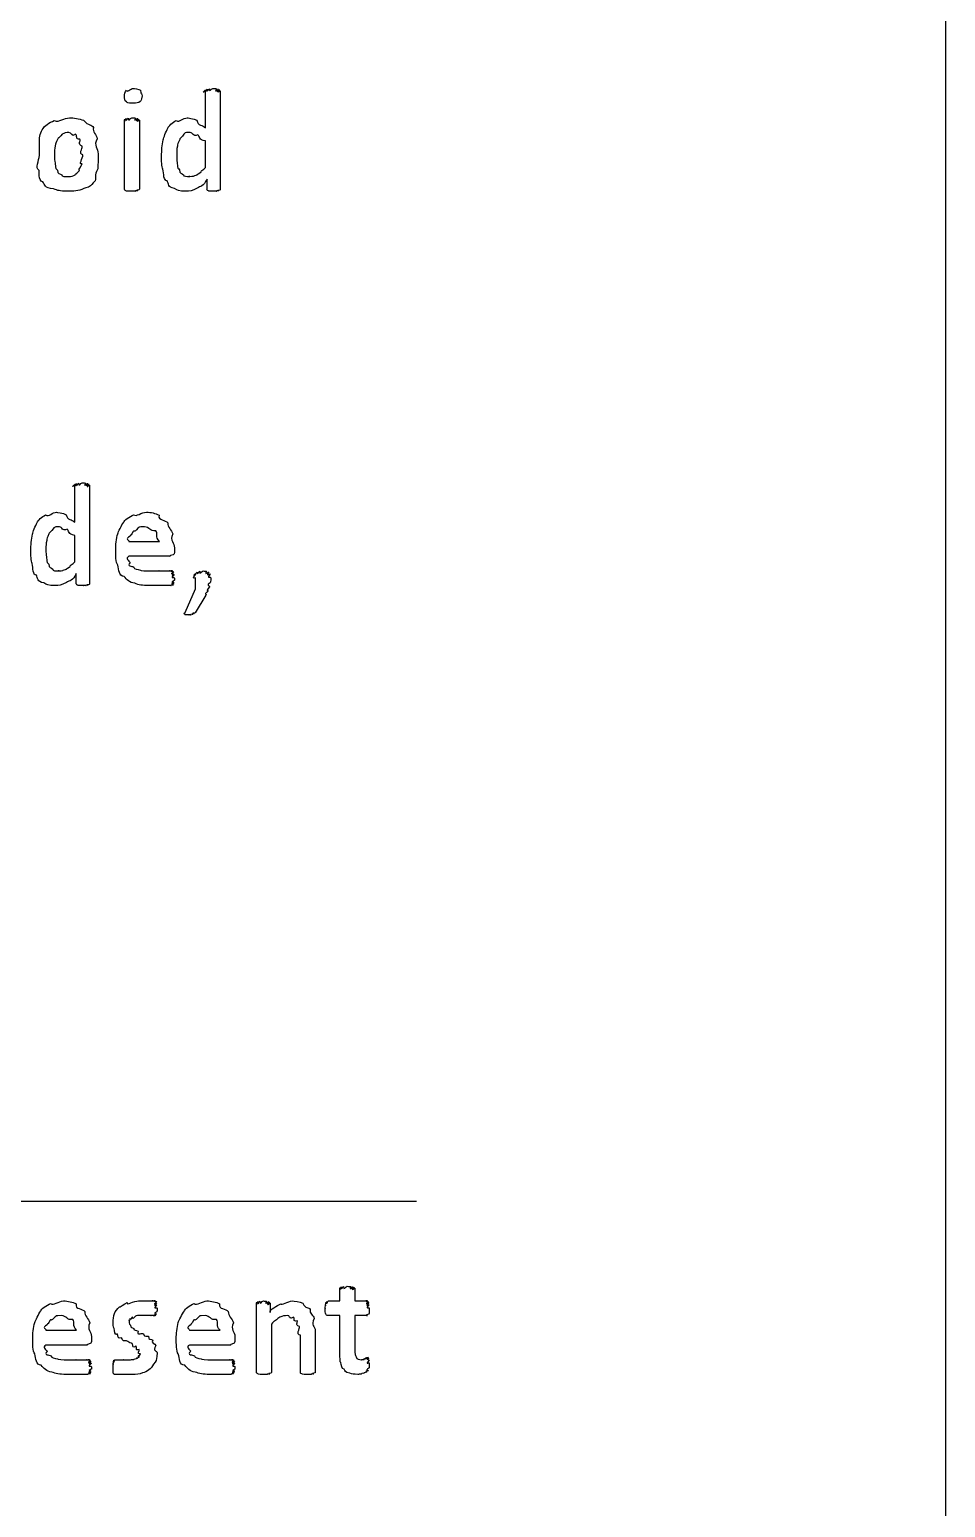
# Model space of a CAD drawing. Header units: millimetres. Extents: x 0 to 216, y 0 to 279.
# Drawn here: x 193.91 to 215.9, y 35.5 to 71.01 of the extents above; entities that cross this region are included whole.
import ezdxf

# ---------------------------------------------------------------- set-up
doc = ezdxf.new("R2010")
doc.units = ezdxf.units.MM
doc.layers.get('0').update_dxf_attribs({"linetype": 'CONTINUOUS'})

msp = doc.modelspace()

# ---------------------------------------------------------------- linework, layer by layer
at = {"color": 7}
msp.add_line((215.9, 279.4), (215.9, 0), dxfattribs=at)
at = {"color": 0}
for p, q in [((196.61, 69.4147), (196.61, 69.4147)), ((198.129, 68.6428), (198.129, 69.5357)), ((198.487, 69.5357), (198.487, 67.1766)), ((196.186, 67.1766), (196.186, 68.8301)), ((196.544, 68.8301), (196.544, 67.1766)), ((198.129, 67.6892), (198.129, 68.3288)), ((195.188, 67.9979), (195.188, 67.9979)), ((195.552, 68.0201), (195.552, 68.0201)), ((198.167, 67.1823), (198.167, 67.4137)), ((194.99, 59.1689), (194.99, 60.0618)), ((195.348, 60.0618), (195.348, 57.7024)), ((194.99, 58.2154), (194.99, 58.8546)), ((196.293, 58.7058), (197.026, 58.7058)), ((197.28, 58.353), (196.293, 58.353)), ((197.385, 58.5569), (197.385, 58.4962)), ((195.028, 57.7081), (195.028, 57.9395)), ((197.64, 57.0025), (197.893, 57.5702)), ((197.893, 57.5702), (197.893, 57.8347)), ((198.257, 57.8347), (198.257, 57.8347)), ((198.141, 57.4216), (197.882, 56.9969)), ((12.7, 42.8625), (203.2, 42.8625)), ((201.359, 40.4633), (201.359, 40.7719)), ((201.717, 40.7719), (201.717, 40.4633)), ((199.356, 38.7544), (199.356, 40.4082)), ((199.682, 40.4082), (199.682, 40.1877)), ((201.083, 40.4633), (201.359, 40.4633)), ((201.717, 40.4633), (202.02, 40.4633)), ((199.715, 39.9066), (199.715, 38.7544)), ((201.359, 40.1105), (201.078, 40.1105)), ((201.359, 39.2176), (201.359, 40.1105)), ((202.02, 40.1105), (201.717, 40.1105)), ((201.717, 40.1105), (201.717, 39.339)), ((194.3, 39.7577), (195.034, 39.7577)), ((195.392, 39.6088), (195.392, 39.5482)), ((197.747, 39.7577), (198.48, 39.7577)), ((198.839, 39.6088), (198.839, 39.5482)), ((200.41, 38.7544), (200.41, 39.642)), ((200.768, 39.7468), (200.768, 38.7544)), ((195.287, 39.4049), (194.3, 39.4049)), ((196.969, 39.2176), (196.969, 39.2176)), ((198.734, 39.4049), (197.747, 39.4049)), ((202.064, 38.9696), (202.064, 38.9696))]:
    msp.add_line(p, q, dxfattribs=at)
for points in [[(196.23, 69.5523), (196.248, 69.4725), (196.319, 69.5911), (196.401, 69.5911)], [(196.401, 69.5911), (196.409, 69.5911), (196.536, 69.5773), (196.566, 69.5523)], [(198.167, 69.5745), (198.17, 69.4655), (198.2, 69.5812), (198.223, 69.5854)], [(198.223, 69.5854), (198.214, 69.4725), (198.272, 69.5911), (198.305, 69.5911)], [(198.305, 69.5911), (198.284, 69.5911), (198.372, 69.5882), (198.393, 69.5854)], [(198.393, 69.5854), (198.328, 69.4655), (198.432, 69.5773), (198.443, 69.5745)], [(196.186, 69.4147), (196.186, 69.4214), (196.199, 69.5262), (196.23, 69.5523)], [(196.23, 69.2711), (196.186, 69.2848), (196.186, 69.3441), (196.186, 69.4147)], [(196.395, 69.2383), (196.244, 69.2383), (196.259, 69.2492), (196.23, 69.2711)], [(196.561, 69.2767), (196.523, 69.2383), (196.475, 69.2383), (196.395, 69.2383)], [(196.61, 69.4147), (196.585, 69.2891), (196.594, 69.3014), (196.561, 69.2767)], [(196.566, 69.5523), (196.585, 69.4256), (196.61, 69.4835), (196.61, 69.4147)], [(198.129, 69.5357), (198.013, 69.4436), (198.13, 69.5494), (198.134, 69.5579)], [(198.134, 69.5579), (198.141, 69.4588), (198.152, 69.5702), (198.167, 69.5745)], [(198.443, 69.5745), (198.355, 69.4588), (198.468, 69.5646), (198.476, 69.5579)], [(198.476, 69.5579), (198.369, 69.4436), (198.487, 69.5427), (198.487, 69.5357)], [(194.499, 68.8192), (194.618, 68.767), (194.741, 68.8855), (194.863, 68.8855)], [(194.863, 68.8855), (194.97, 68.8855), (195.09, 68.8647), (195.205, 68.8248)], [(196.219, 68.8689), (196.222, 68.7641), (196.252, 68.8799), (196.274, 68.8799)], [(196.274, 68.8799), (196.27, 68.767), (196.329, 68.8855), (196.362, 68.8855)], [(196.362, 68.8855), (196.34, 68.8855), (196.428, 68.8827), (196.45, 68.8799)], [(196.45, 68.8799), (196.387, 68.7641), (196.494, 68.8756), (196.505, 68.8689)], [(197.429, 68.8192), (197.506, 68.767), (197.594, 68.8855), (197.693, 68.8855)], [(197.693, 68.8855), (197.689, 68.8855), (197.855, 68.8647), (197.925, 68.8248)], [(194.141, 68.3507), (194.141, 68.4029), (194.17, 68.5546), (194.229, 68.6319)], [(194.229, 68.6319), (194.262, 68.6788), (194.381, 68.7751), (194.499, 68.8192)], [(194.852, 68.5327), (194.787, 68.5327), (194.736, 68.519), (194.692, 68.4939)], [(195.012, 68.4886), (194.913, 68.4142), (194.914, 68.5327), (194.852, 68.5327)], [(195.205, 68.8248), (195.32, 68.6897), (195.4, 68.731), (195.442, 68.6537)], [(195.442, 68.6537), (195.404, 68.5394), (195.515, 68.49), (195.53, 68.3839)], [(196.186, 68.8301), (196.186, 68.738), (196.187, 68.8439), (196.191, 68.8523)], [(196.191, 68.8523), (196.197, 68.7532), (196.208, 68.8647), (196.219, 68.8689)], [(196.505, 68.8689), (196.413, 68.7532), (196.529, 68.859), (196.533, 68.8523)], [(196.533, 68.8523), (196.424, 68.738), (196.544, 68.8372), (196.544, 68.8301)], [(197.115, 68.3563), (197.127, 68.4071), (197.178, 68.5602), (197.23, 68.6375)], [(197.23, 68.6375), (197.233, 68.6827), (197.352, 68.7779), (197.429, 68.8192)], [(197.765, 68.5327), (197.594, 68.5327), (197.655, 68.5176), (197.611, 68.4886)], [(197.947, 68.4773), (197.832, 68.4142), (197.827, 68.5327), (197.765, 68.5327)], [(197.925, 68.8248), (197.947, 68.6869), (198.063, 68.7229), (198.129, 68.6428)], [(194.141, 67.987), (194.141, 68.0653), (194.141, 68.2406), (194.141, 68.3507)], [(194.521, 68.2128), (194.501, 68.1383), (194.505, 68.0819), (194.505, 68.0089)], [(194.587, 68.3839), (194.527, 68.2681), (194.535, 68.2791), (194.521, 68.2128)], [(194.692, 68.4939), (194.584, 68.363), (194.616, 68.4308), (194.587, 68.3839)], [(195.116, 68.3729), (195.001, 68.3588), (195.056, 68.4622), (195.012, 68.4886)], [(195.171, 68.2018), (195.052, 68.2597), (195.141, 68.3246), (195.116, 68.3729)], [(195.188, 67.9979), (195.074, 68.0145), (195.182, 68.1383), (195.171, 68.2018)], [(195.53, 68.3839), (195.433, 68.2089), (195.552, 68.1549), (195.552, 68.0201)], [(197.076, 67.9813), (197.076, 68.0695), (197.088, 68.2459), (197.115, 68.3563)], [(197.456, 68.2018), (197.436, 68.1316), (197.44, 68.0766), (197.44, 68.0145)], [(197.511, 68.3673), (197.458, 68.2569), (197.467, 68.2639), (197.456, 68.2018)], [(197.611, 68.4886), (197.509, 68.3563), (197.536, 68.4181), (197.511, 68.3673)], [(198.129, 68.3288), (197.95, 68.345), (198.005, 68.4445), (197.947, 68.4773)], [(194.135, 67.6233), (194.022, 67.6797), (194.141, 67.8505), (194.141, 67.987)], [(194.505, 68.0089), (194.501, 67.8737), (194.51, 67.8656), (194.521, 67.7997)], [(195.166, 67.7831), (195.074, 67.7457), (195.188, 67.9207), (195.188, 67.9979)], [(195.552, 68.0201), (195.552, 67.8229), (195.549, 67.7665), (195.546, 67.6561)], [(197.109, 67.6508), (197.076, 67.6973), (197.076, 67.867), (197.076, 67.9813)], [(197.44, 68.0145), (197.436, 67.8822), (197.443, 67.8766), (197.451, 67.8106)], [(197.451, 67.8106), (197.454, 67.6356), (197.48, 67.6906), (197.506, 67.6395)], [(194.224, 67.3474), (194.137, 67.3488), (194.135, 67.5157), (194.135, 67.6233)], [(194.521, 67.7997), (194.522, 67.6286), (194.55, 67.6797), (194.576, 67.6286)], [(194.576, 67.6286), (194.574, 67.5294), (194.637, 67.5418), (194.681, 67.5128)], [(194.681, 67.5128), (194.662, 67.4744), (194.78, 67.4744), (194.846, 67.4744)], [(194.846, 67.4744), (194.904, 67.4744), (194.957, 67.4867), (195.001, 67.5128)], [(195.001, 67.5128), (194.992, 67.5252), (195.079, 67.5735), (195.106, 67.6176)], [(195.106, 67.6176), (195.048, 67.6176), (195.155, 67.7196), (195.166, 67.7831)], [(195.546, 67.6561), (195.431, 67.4882), (195.524, 67.455), (195.48, 67.3749)], [(197.208, 67.3749), (197.12, 67.3668), (197.131, 67.5432), (197.109, 67.6508)], [(197.506, 67.6395), (197.506, 67.5361), (197.563, 67.5513), (197.6, 67.5185)], [(197.6, 67.5185), (197.583, 67.4744), (197.691, 67.4744), (197.754, 67.4744)], [(197.754, 67.4744), (197.674, 67.4744), (197.812, 67.4769), (197.842, 67.4853)], [(197.842, 67.4853), (197.85, 67.4882), (197.9, 67.5033), (197.931, 67.5185)], [(197.931, 67.5185), (197.91, 67.521), (197.991, 67.5584), (198.024, 67.5845)], [(198.024, 67.5845), (197.976, 67.5763), (198.092, 67.648), (198.129, 67.6892)], [(194.483, 67.1766), (194.254, 67.1985), (194.281, 67.273), (194.224, 67.3474)], [(194.83, 67.1216), (194.604, 67.1216), (194.6, 67.1393), (194.483, 67.1766)], [(195.21, 67.1876), (195.074, 67.1216), (194.951, 67.1216), (194.83, 67.1216)], [(195.48, 67.3749), (195.343, 67.2098), (195.345, 67.2317), (195.21, 67.1876)], [(196.191, 67.1544), (196.186, 67.1505), (196.186, 67.1682), (196.186, 67.1766)], [(196.219, 67.1326), (196.197, 67.1354), (196.198, 67.1463), (196.191, 67.1544)], [(196.274, 67.1216), (196.222, 67.1241), (196.233, 67.1283), (196.219, 67.1326)], [(196.362, 67.1216), (196.27, 67.1216), (196.299, 67.1216), (196.274, 67.1216)], [(196.45, 67.1216), (196.34, 67.1216), (196.398, 67.1216), (196.362, 67.1216)], [(196.505, 67.1326), (196.387, 67.1241), (196.475, 67.1241), (196.45, 67.1216)], [(196.533, 67.1544), (196.413, 67.1354), (196.519, 67.1393), (196.505, 67.1326)], [(196.544, 67.1766), (196.541, 67.1505), (196.54, 67.1615), (196.533, 67.1544)], [(197.39, 67.1876), (197.211, 67.2123), (197.255, 67.298), (197.208, 67.3749)], [(197.66, 67.1216), (197.48, 67.1216), (197.467, 67.1435), (197.39, 67.1876)], [(197.931, 67.1985), (197.799, 67.1216), (197.759, 67.1216), (197.66, 67.1216)], [(198.167, 67.4137), (198.079, 67.2236), (198.01, 67.2497), (197.931, 67.1985)], [(198.173, 67.1544), (198.156, 67.1505), (198.167, 67.171), (198.167, 67.1823)], [(198.2, 67.1326), (198.167, 67.1354), (198.18, 67.1463), (198.173, 67.1544)], [(198.25, 67.1216), (198.192, 67.1241), (198.214, 67.1283), (198.2, 67.1326)], [(198.333, 67.1216), (198.234, 67.1216), (198.272, 67.1216), (198.25, 67.1216)], [(198.404, 67.1216), (198.291, 67.1216), (198.357, 67.1216), (198.333, 67.1216)], [(198.454, 67.1326), (198.336, 67.1241), (198.427, 67.1241), (198.404, 67.1216)], [(198.476, 67.1491), (198.357, 67.1354), (198.465, 67.1393), (198.454, 67.1326)], [(198.487, 67.1766), (198.487, 67.1463), (198.483, 67.1558), (198.476, 67.1491)], [(194.99, 60.0618), (194.874, 59.9694), (194.991, 60.0756), (194.995, 60.0837)], [(194.995, 60.0837), (195.002, 59.9846), (195.013, 60.0964), (195.028, 60.1003)], [(195.028, 60.1003), (195.031, 59.9916), (195.061, 60.1073), (195.083, 60.1116)], [(195.083, 60.1116), (195.075, 59.9983), (195.133, 60.1169), (195.166, 60.1169)], [(195.166, 60.1169), (195.145, 60.1169), (195.232, 60.114), (195.254, 60.1116)], [(195.254, 60.1116), (195.189, 59.9916), (195.293, 60.1031), (195.304, 60.1003)], [(195.304, 60.1003), (195.216, 59.9846), (195.329, 60.0908), (195.337, 60.0837)], [(195.337, 60.0837), (195.229, 59.9694), (195.348, 60.0685), (195.348, 60.0618)], [(194.091, 59.1633), (194.094, 59.2088), (194.212, 59.3037), (194.29, 59.3453)], [(194.29, 59.3453), (194.367, 59.2928), (194.455, 59.4113), (194.554, 59.4113)], [(194.554, 59.4113), (194.55, 59.4113), (194.715, 59.3908), (194.786, 59.3506)], [(194.786, 59.3506), (194.808, 59.213), (194.923, 59.2487), (194.99, 59.1689)], [(196.172, 59.1742), (196.168, 59.213), (196.311, 59.3094), (196.403, 59.3506)], [(196.403, 59.3506), (196.47, 59.2928), (196.598, 59.4113), (196.712, 59.4113)], [(196.712, 59.4113), (196.818, 59.4113), (196.93, 59.3866), (197.015, 59.3397)], [(197.015, 59.3397), (196.988, 59.2018), (197.17, 59.2349), (197.225, 59.1577)], [(193.976, 58.8821), (193.988, 58.9333), (194.039, 59.086), (194.091, 59.1633)], [(194.472, 59.0144), (194.37, 58.8821), (194.397, 58.9442), (194.372, 58.8931)], [(194.626, 59.0585), (194.455, 59.0585), (194.516, 59.0434), (194.472, 59.0144)], [(194.808, 59.0035), (194.693, 58.94), (194.688, 59.0585), (194.626, 59.0585)], [(194.99, 58.8546), (194.811, 58.8712), (194.866, 58.9703), (194.808, 59.0035)], [(196.023, 58.8931), (196.042, 58.94), (196.108, 59.0973), (196.172, 59.1742)], [(196.392, 58.9485), (196.34, 58.838), (196.339, 58.8821), (196.321, 58.838)], [(196.508, 59.0254), (196.403, 58.9001), (196.426, 58.9813), (196.392, 58.9485)], [(196.668, 59.0585), (196.494, 59.0585), (196.555, 59.0476), (196.508, 59.0254)], [(196.938, 58.965), (196.792, 58.94), (196.789, 59.0585), (196.668, 59.0585)], [(197.026, 58.7058), (196.913, 58.8162), (197, 58.9015), (196.938, 58.965)], [(197.225, 59.1577), (197.215, 59.0476), (197.32, 58.9897), (197.346, 58.8878)], [(193.937, 58.5075), (193.937, 58.5957), (193.949, 58.7721), (193.976, 58.8821)], [(194.317, 58.728), (194.297, 58.6574), (194.3, 58.6024), (194.3, 58.5403)], [(194.372, 58.8931), (194.318, 58.783), (194.328, 58.7897), (194.317, 58.728)], [(195.974, 58.5241), (195.974, 58.6024), (195.99, 58.783), (196.023, 58.8931)], [(196.321, 58.838), (196.186, 58.7527), (196.293, 58.7527), (196.293, 58.7058)], [(197.346, 58.8878), (197.266, 58.7237), (197.385, 58.674), (197.385, 58.5569)], [(193.97, 58.1766), (193.937, 58.2235), (193.937, 58.3928), (193.937, 58.5075)], [(194.3, 58.5403), (194.297, 58.408), (194.303, 58.4027), (194.312, 58.3364)], [(194.312, 58.3364), (194.315, 58.1614), (194.341, 58.2164), (194.367, 58.1656)], [(196.023, 58.1381), (195.974, 58.2013), (195.974, 58.3766), (195.974, 58.5241)], [(196.293, 58.353), (196.186, 58.2979), (196.301, 58.2482), (196.321, 58.2041)], [(197.352, 58.3861), (197.222, 58.353), (197.305, 58.353), (197.28, 58.353)], [(197.385, 58.4962), (197.385, 58.3971), (197.374, 58.408), (197.352, 58.3861)], [(194.069, 57.9011), (193.981, 57.8926), (193.992, 58.069), (193.97, 58.1766)], [(194.251, 57.7137), (194.072, 57.7384), (194.116, 57.8238), (194.069, 57.9011)], [(194.367, 58.1656), (194.367, 58.0623), (194.423, 58.0775), (194.461, 58.0443)], [(194.461, 58.0443), (194.444, 58.0002), (194.551, 58.0002), (194.615, 58.0002)], [(194.615, 58.0002), (194.535, 58.0002), (194.673, 58.003), (194.703, 58.0111)], [(194.703, 58.0111), (194.711, 58.014), (194.761, 58.0291), (194.791, 58.0443)], [(194.791, 58.0443), (194.77, 58.0471), (194.852, 58.0842), (194.885, 58.1106)], [(195.028, 57.9395), (194.94, 57.7494), (194.871, 57.7755), (194.791, 57.7247)], [(194.885, 58.1106), (194.837, 58.1021), (194.952, 58.1738), (194.99, 58.2154)], [(196.178, 57.8679), (196.042, 57.8679), (196.059, 58.0305), (196.023, 58.1381)], [(196.321, 58.2041), (196.223, 58.0954), (196.368, 58.1272), (196.409, 58.094)], [(196.409, 58.094), (196.421, 58.0334), (196.503, 58.0401), (196.569, 58.0224)], [(196.569, 58.0224), (196.554, 58.0002), (196.715, 58.0002), (196.812, 58.0002)], [(196.812, 58.0002), (196.844, 58.0002), (196.956, 58.0002), (197.015, 58.0002)], [(197.015, 58.0002), (196.961, 58.0002), (197.123, 58.0002), (197.164, 58.0002)], [(197.164, 58.0002), (197.164, 58.0002), (197.243, 58.0002), (197.269, 58.0002)], [(197.269, 58.0002), (197.219, 58.0002), (197.32, 58.0002), (197.335, 58.0002)], [(197.335, 58.0002), (197.244, 58.0002), (197.353, 57.996), (197.357, 57.9893)], [(197.357, 57.9893), (197.255, 57.8707), (197.37, 57.9755), (197.374, 57.9617)], [(197.374, 57.9617), (197.263, 57.846), (197.379, 57.9342), (197.379, 57.912)], [(197.379, 57.912), (197.266, 57.8019), (197.385, 57.8626), (197.385, 57.8294)], [(197.893, 57.8347), (197.779, 57.8086), (197.895, 57.9011), (197.899, 57.9229)], [(197.899, 57.9229), (197.79, 57.8527), (197.916, 57.9617), (197.932, 57.9727)], [(197.932, 57.9727), (197.94, 57.875), (197.97, 57.9907), (197.992, 57.9949)], [(197.992, 57.9949), (197.984, 57.8817), (198.042, 58.0002), (198.075, 58.0002)], [(198.075, 58.0002), (198.048, 58.0002), (198.13, 57.9974), (198.152, 57.9949)], [(198.152, 57.9949), (198.094, 57.875), (198.198, 57.9836), (198.213, 57.9727)], [(198.213, 57.9727), (198.125, 57.8527), (198.238, 57.9452), (198.246, 57.9229)], [(198.246, 57.9229), (198.138, 57.8086), (198.257, 57.8707), (198.257, 57.8347)], [(194.521, 57.6474), (194.341, 57.6474), (194.328, 57.6696), (194.251, 57.7137)], [(194.791, 57.7247), (194.66, 57.6474), (194.62, 57.6474), (194.521, 57.6474)], [(195.034, 57.6806), (195.017, 57.6763), (195.028, 57.6972), (195.028, 57.7081)], [(195.061, 57.6584), (195.028, 57.6612), (195.041, 57.6721), (195.034, 57.6806)], [(195.111, 57.6474), (195.053, 57.6502), (195.075, 57.6545), (195.061, 57.6584)], [(195.194, 57.6474), (195.094, 57.6474), (195.133, 57.6474), (195.111, 57.6474)], [(195.265, 57.6474), (195.152, 57.6474), (195.218, 57.6474), (195.194, 57.6474)], [(195.315, 57.6584), (195.197, 57.6502), (195.287, 57.6502), (195.265, 57.6474)], [(195.337, 57.6749), (195.218, 57.6612), (195.326, 57.6654), (195.315, 57.6584)], [(195.348, 57.7024), (195.348, 57.6721), (195.344, 57.682), (195.337, 57.6749)], [(196.431, 57.7024), (196.296, 57.7204), (196.246, 57.7935), (196.178, 57.8679)], [(196.778, 57.6474), (196.613, 57.6474), (196.53, 57.6654), (196.431, 57.7024)], [(196.993, 57.6474), (196.822, 57.6474), (196.856, 57.6474), (196.778, 57.6474)], [(197.17, 57.6474), (197.072, 57.6474), (197.06, 57.6474), (196.993, 57.6474)], [(197.297, 57.6474), (197.175, 57.6474), (197.221, 57.6474), (197.17, 57.6474)], [(197.352, 57.6584), (197.241, 57.6474), (197.329, 57.6474), (197.297, 57.6474)], [(197.368, 57.6915), (197.253, 57.6654), (197.358, 57.6696), (197.352, 57.6584)], [(197.374, 57.7247), (197.259, 57.6873), (197.371, 57.7024), (197.368, 57.6915)], [(197.379, 57.7688), (197.263, 57.7137), (197.376, 57.7384), (197.374, 57.7247)], [(197.385, 57.8294), (197.385, 57.7465), (197.382, 57.7868), (197.379, 57.7688)], [(198.196, 57.5261), (198.083, 57.416), (198.163, 57.4587), (198.141, 57.4216)], [(198.229, 57.6199), (198.114, 57.4795), (198.21, 57.5564), (198.196, 57.5261)], [(198.246, 57.7137), (198.127, 57.6584), (198.236, 57.6488), (198.229, 57.6199)], [(198.257, 57.8347), (198.257, 57.7275), (198.253, 57.7494), (198.246, 57.7137)], [(197.629, 56.975), (197.602, 56.9722), (197.631, 56.9916), (197.64, 57.0025)], [(197.64, 56.9584), (197.607, 56.957), (197.631, 56.968), (197.629, 56.975)], [(197.673, 56.9475), (197.618, 56.9461), (197.647, 56.9517), (197.64, 56.9584)], [(197.728, 56.9419), (197.647, 56.9419), (197.686, 56.9447), (197.673, 56.9475)], [(197.788, 56.9475), (197.695, 56.9419), (197.753, 56.9419), (197.728, 56.9419)], [(197.827, 56.9584), (197.724, 56.9461), (197.802, 56.9475), (197.788, 56.9475)], [(197.86, 56.975), (197.75, 56.957), (197.841, 56.9627), (197.827, 56.9584)], [(197.882, 56.9969), (197.764, 56.9722), (197.867, 56.9831), (197.86, 56.975)], [(201.359, 40.7719), (201.359, 40.6728), (201.36, 40.7804), (201.364, 40.7885)], [(201.364, 40.7885), (201.37, 40.6866), (201.381, 40.8009), (201.392, 40.8051)], [(201.392, 40.8051), (201.395, 40.6947), (201.425, 40.8107), (201.447, 40.8107)], [(201.447, 40.8107), (201.443, 40.6975), (201.502, 40.816), (201.535, 40.816)], [(201.535, 40.816), (201.513, 40.816), (201.602, 40.8132), (201.623, 40.8107)], [(201.623, 40.8107), (201.56, 40.6947), (201.668, 40.8079), (201.679, 40.8051)], [(201.679, 40.8051), (201.586, 40.6866), (201.702, 40.7956), (201.706, 40.7885)], [(201.706, 40.7885), (201.597, 40.6728), (201.717, 40.7748), (201.717, 40.7719)], [(194.031, 39.945), (194.05, 39.9919), (194.116, 40.1493), (194.179, 40.2262)], [(194.179, 40.2262), (194.175, 40.265), (194.318, 40.3613), (194.411, 40.4026)], [(194.411, 40.4026), (194.477, 40.3447), (194.605, 40.4633), (194.72, 40.4633)], [(194.72, 40.4633), (194.826, 40.4633), (194.937, 40.4386), (195.023, 40.3916)], [(195.023, 40.3916), (194.995, 40.2537), (195.177, 40.2869), (195.232, 40.2096)], [(195.232, 40.2096), (195.223, 40.0995), (195.327, 40.0417), (195.354, 39.9397)], [(195.91, 39.9838), (195.91, 39.9743), (195.923, 40.1105), (195.949, 40.1655)], [(195.949, 40.1655), (195.961, 40.2057), (196.012, 40.2759), (196.064, 40.32)], [(196.064, 40.32), (196.064, 40.2939), (196.178, 40.3987), (196.252, 40.4248)], [(196.252, 40.4248), (196.215, 40.3447), (196.419, 40.4633), (196.522, 40.4633)], [(196.522, 40.4633), (196.479, 40.4633), (196.61, 40.4633), (196.654, 40.4633)], [(196.654, 40.4633), (196.685, 40.4633), (196.739, 40.4633), (196.776, 40.4633)], [(196.776, 40.4633), (196.759, 40.4633), (196.843, 40.4633), (196.869, 40.4633)], [(196.869, 40.4633), (196.81, 40.4633), (196.913, 40.4633), (196.924, 40.4633)], [(196.924, 40.4633), (196.836, 40.4633), (196.948, 40.458), (196.952, 40.4467)], [(196.958, 40.1493), (196.839, 40.1214), (196.948, 40.1228), (196.941, 40.1161)], [(196.952, 40.4467), (196.843, 40.3229), (196.958, 40.422), (196.958, 40.4082)], [(196.958, 40.4082), (196.847, 40.2978), (196.963, 40.3807), (196.963, 40.3585)], [(196.963, 40.2043), (196.847, 40.1507), (196.96, 40.163), (196.958, 40.1493)], [(196.963, 40.3585), (196.85, 40.2565), (196.969, 40.3158), (196.969, 40.2869)], [(196.969, 40.2869), (196.969, 40.1987), (196.966, 40.229), (196.963, 40.2043)], [(197.477, 39.945), (197.496, 39.9919), (197.563, 40.1493), (197.626, 40.2262)], [(197.626, 40.2262), (197.622, 40.265), (197.765, 40.3613), (197.857, 40.4026)], [(197.857, 40.4026), (197.924, 40.3447), (198.052, 40.4633), (198.166, 40.4633)], [(198.166, 40.4633), (198.272, 40.4633), (198.384, 40.4386), (198.469, 40.3916)], [(198.469, 40.3916), (198.442, 40.2537), (198.623, 40.2869), (198.679, 40.2096)], [(198.679, 40.2096), (198.669, 40.0995), (198.774, 40.0417), (198.8, 39.9397)], [(199.356, 40.4082), (199.356, 40.3158), (199.358, 40.422), (199.362, 40.4301)], [(199.362, 40.4301), (199.364, 40.331), (199.374, 40.4428), (199.39, 40.4467)], [(199.39, 40.4467), (199.392, 40.3419), (199.42, 40.458), (199.439, 40.458)], [(199.439, 40.458), (199.434, 40.3447), (199.489, 40.4633), (199.522, 40.4633)], [(199.522, 40.4633), (199.496, 40.4633), (199.577, 40.4604), (199.599, 40.458)], [(199.599, 40.458), (199.54, 40.3419), (199.638, 40.4537), (199.649, 40.4467)], [(199.649, 40.4467), (199.562, 40.331), (199.667, 40.4372), (199.671, 40.4301)], [(199.671, 40.4301), (199.573, 40.3158), (199.682, 40.4153), (199.682, 40.4082)], [(199.682, 40.1877), (199.661, 40.2565), (199.856, 40.3532), (199.941, 40.3973)], [(199.941, 40.3973), (199.952, 40.3447), (200.119, 40.4633), (200.211, 40.4633)], [(200.211, 40.4633), (200.263, 40.4633), (200.4, 40.4442), (200.47, 40.4082)], [(200.47, 40.4082), (200.525, 40.2717), (200.603, 40.3214), (200.647, 40.2594)], [(200.647, 40.2594), (200.613, 40.1507), (200.721, 40.1285), (200.74, 40.0445)], [(201.006, 40.2869), (201.006, 40.2608), (201.007, 40.3475), (201.012, 40.3698)], [(201.023, 40.1493), (201.006, 40.1655), (201.006, 40.2237), (201.006, 40.2869)], [(201.012, 40.3698), (201.013, 40.3049), (201.018, 40.4096), (201.023, 40.4248)], [(201.023, 40.4248), (201.024, 40.3338), (201.036, 40.4481), (201.045, 40.4523)], [(201.078, 40.1105), (201.031, 40.1105), (201.036, 40.1228), (201.023, 40.1493)], [(201.045, 40.4523), (201.042, 40.3447), (201.068, 40.4633), (201.083, 40.4633)], [(202.02, 40.4633), (201.924, 40.4633), (202.033, 40.4594), (202.037, 40.4523)], [(202.053, 40.1493), (201.932, 40.1105), (202.034, 40.1105), (202.02, 40.1105)], [(202.037, 40.4523), (201.935, 40.3338), (202.049, 40.4386), (202.053, 40.4248)], [(202.053, 40.4248), (201.943, 40.3049), (202.059, 40.3916), (202.059, 40.3698)], [(202.059, 40.3698), (201.946, 40.2608), (202.064, 40.32), (202.064, 40.2869)], [(202.064, 40.2869), (202.064, 40.1655), (202.061, 40.1782), (202.053, 40.1493)], [(193.981, 39.576), (193.981, 39.6543), (193.997, 39.835), (194.031, 39.945)], [(194.328, 39.89), (194.193, 39.8046), (194.3, 39.8046), (194.3, 39.7577)], [(194.4, 40.0004), (194.347, 39.89), (194.346, 39.9341), (194.328, 39.89)], [(194.516, 40.0773), (194.411, 39.9521), (194.433, 40.0332), (194.4, 40.0004)], [(194.675, 40.1105), (194.502, 40.1105), (194.563, 40.0995), (194.516, 40.0773)], [(194.946, 40.017), (194.8, 39.9919), (194.797, 40.1105), (194.675, 40.1105)], [(195.034, 39.7577), (194.921, 39.8681), (195.007, 39.9535), (194.946, 40.017)], [(195.354, 39.9397), (195.273, 39.7757), (195.392, 39.726), (195.392, 39.6088)], [(195.938, 39.8018), (195.91, 39.8378), (195.91, 39.9136), (195.91, 39.9838)], [(196.009, 39.6695), (195.946, 39.6173), (195.956, 39.7496), (195.938, 39.8018)], [(196.318, 40.0445), (196.288, 39.9369), (196.301, 40.0195), (196.301, 40.0057)], [(196.301, 40.0057), (196.288, 39.8748), (196.31, 39.9175), (196.329, 39.8847)], [(196.368, 40.0773), (196.31, 39.963), (196.329, 40.0583), (196.318, 40.0445)], [(196.329, 39.8847), (196.329, 39.8127), (196.376, 39.8268), (196.406, 39.8018)], [(196.45, 40.0995), (196.354, 39.981), (196.39, 40.0886), (196.368, 40.0773)], [(196.406, 39.8018), (196.391, 39.7648), (196.474, 39.7591), (196.511, 39.7411)], [(196.572, 40.1105), (196.424, 40.1105), (196.486, 40.1066), (196.45, 40.0995)], [(196.71, 40.1105), (196.638, 40.1105), (196.622, 40.1105), (196.572, 40.1105)], [(196.814, 40.1105), (196.718, 40.1105), (196.749, 40.1105), (196.71, 40.1105)], [(196.886, 40.1105), (196.777, 40.1105), (196.843, 40.1105), (196.814, 40.1105)], [(196.924, 40.1105), (196.814, 40.1105), (196.904, 40.1105), (196.886, 40.1105)], [(196.941, 40.1161), (196.828, 40.1105), (196.931, 40.1105), (196.924, 40.1105)], [(197.428, 39.576), (197.428, 39.6543), (197.444, 39.835), (197.477, 39.945)], [(197.775, 39.89), (197.64, 39.8046), (197.747, 39.8046), (197.747, 39.7577)], [(197.846, 40.0004), (197.794, 39.89), (197.793, 39.9341), (197.775, 39.89)], [(197.962, 40.0773), (197.857, 39.9521), (197.879, 40.0332), (197.846, 40.0004)], [(198.122, 40.1105), (197.948, 40.1105), (198.009, 40.0995), (197.962, 40.0773)], [(198.392, 40.017), (198.246, 39.9919), (198.243, 40.1105), (198.122, 40.1105)], [(198.48, 39.7577), (198.367, 39.8681), (198.454, 39.9535), (198.392, 40.017)], [(198.8, 39.9397), (198.72, 39.7757), (198.839, 39.726), (198.839, 39.6088)], [(199.914, 40.0773), (199.783, 39.9521), (199.784, 40.0018), (199.715, 39.9066)], [(200.112, 40.1105), (200.029, 40.1105), (199.979, 40.0995), (199.914, 40.0773)], [(200.244, 40.0773), (200.146, 39.9919), (200.163, 40.1105), (200.112, 40.1105)], [(200.332, 39.9891), (200.219, 39.9521), (200.28, 40.0583), (200.244, 40.0773)], [(200.387, 39.8515), (200.268, 39.8748), (200.357, 39.9521), (200.332, 39.9891)], [(200.41, 39.642), (200.294, 39.6505), (200.401, 39.799), (200.387, 39.8515)], [(200.74, 40.0445), (200.649, 39.8681), (200.768, 39.8639), (200.768, 39.7468)], [(194.031, 39.1901), (193.981, 39.2536), (193.981, 39.4286), (193.981, 39.576)], [(195.359, 39.4381), (195.229, 39.4049), (195.312, 39.4049), (195.287, 39.4049)], [(195.392, 39.5482), (195.392, 39.449), (195.381, 39.46), (195.359, 39.4381)], [(196.114, 39.576), (196.009, 39.5443), (196.042, 39.6325), (196.009, 39.6695)], [(196.235, 39.5041), (196.087, 39.4931), (196.154, 39.5496), (196.114, 39.576)], [(196.357, 39.449), (196.288, 39.4518), (196.28, 39.485), (196.235, 39.5041)], [(196.461, 39.3831), (196.365, 39.2977), (196.397, 39.43), (196.357, 39.449)], [(196.511, 39.7411), (196.468, 39.6102), (196.591, 39.7027), (196.632, 39.6804)], [(196.632, 39.6804), (196.671, 39.5704), (196.718, 39.6392), (196.759, 39.6145)], [(196.759, 39.6145), (196.751, 39.5182), (196.833, 39.5566), (196.864, 39.5206)], [(196.864, 39.5206), (196.814, 39.449), (196.922, 39.4451), (196.941, 39.394)], [(197.477, 39.1901), (197.428, 39.2536), (197.428, 39.4286), (197.428, 39.576)], [(198.805, 39.4381), (198.676, 39.4049), (198.759, 39.4049), (198.734, 39.4049)], [(198.839, 39.5482), (198.839, 39.449), (198.827, 39.46), (198.805, 39.4381)], [(194.185, 38.9199), (194.05, 38.9199), (194.066, 39.0825), (194.031, 39.1901)], [(194.3, 39.4049), (194.193, 39.3499), (194.309, 39.3002), (194.328, 39.2561)], [(194.328, 39.2561), (194.23, 39.1474), (194.375, 39.1791), (194.417, 39.146)], [(194.417, 39.146), (194.429, 39.0853), (194.51, 39.0924), (194.576, 39.0744)], [(194.576, 39.0744), (194.561, 39.0521), (194.722, 39.0521), (194.819, 39.0521)], [(196.307, 39.0521), (196.332, 39.0521), (196.382, 39.0536), (196.412, 39.0578)], [(196.412, 39.0578), (196.395, 39.0631), (196.473, 39.0744), (196.494, 39.0853)], [(196.538, 39.3002), (196.428, 39.2508), (196.494, 39.3608), (196.461, 39.3831)], [(196.494, 39.0853), (196.439, 39.0853), (196.533, 39.11), (196.544, 39.1294)], [(196.566, 39.1901), (196.464, 39.1873), (196.557, 39.2698), (196.538, 39.3002)], [(196.544, 39.1294), (196.464, 39.1213), (196.566, 39.1679), (196.566, 39.1901)], [(196.941, 39.394), (196.85, 39.2314), (196.969, 39.2864), (196.969, 39.2176)], [(196.969, 39.2176), (196.969, 39.0772), (196.953, 39.0578), (196.924, 38.9915)], [(197.631, 38.9199), (197.496, 38.9199), (197.513, 39.0825), (197.477, 39.1901)], [(197.747, 39.4049), (197.64, 39.3499), (197.755, 39.3002), (197.775, 39.2561)], [(197.775, 39.2561), (197.677, 39.1474), (197.822, 39.1791), (197.863, 39.146)], [(197.863, 39.146), (197.875, 39.0853), (197.957, 39.0924), (198.023, 39.0744)], [(198.023, 39.0744), (198.007, 39.0521), (198.169, 39.0521), (198.265, 39.0521)], [(201.381, 38.9862), (201.359, 38.9558), (201.359, 39.1294), (201.359, 39.2176)], [(201.717, 39.339), (201.714, 39.1474), (201.728, 39.1707), (201.75, 39.1238)], [(201.75, 39.1238), (201.763, 39.0521), (201.819, 39.0521), (201.883, 39.0521)], [(201.883, 39.0521), (201.847, 39.0521), (201.923, 39.0536), (201.938, 39.0578)], [(201.938, 39.0578), (201.877, 39.0631), (201.965, 39.0701), (201.976, 39.0744)], [(201.976, 39.0744), (201.902, 39.0744), (202.001, 39.0867), (202.009, 39.091)], [(202.009, 39.091), (201.921, 39.0853), (202.029, 39.1019), (202.037, 39.1019)], [(202.037, 39.1019), (201.932, 39.0853), (202.044, 39.0991), (202.048, 39.0962)], [(202.048, 39.0962), (201.939, 39.0811), (202.053, 39.091), (202.053, 39.0797)], [(202.053, 39.0797), (201.943, 39.0631), (202.059, 39.0592), (202.059, 39.0412)], [(194.438, 38.7544), (194.303, 38.7724), (194.254, 38.8454), (194.185, 38.9199)], [(194.786, 38.6994), (194.62, 38.6994), (194.538, 38.7174), (194.438, 38.7544)], [(195.001, 38.6994), (194.83, 38.6994), (194.863, 38.6994), (194.786, 38.6994)], [(194.819, 39.0521), (194.852, 39.0521), (194.963, 39.0521), (195.023, 39.0521)], [(195.023, 39.0521), (194.969, 39.0521), (195.13, 39.0521), (195.171, 39.0521)], [(195.177, 38.6994), (195.079, 38.6994), (195.067, 38.6994), (195.001, 38.6994)], [(195.171, 39.0521), (195.171, 39.0521), (195.25, 39.0521), (195.276, 39.0521)], [(195.304, 38.6994), (195.182, 38.6994), (195.228, 38.6994), (195.177, 38.6994)], [(195.276, 39.0521), (195.227, 39.0521), (195.327, 39.0521), (195.343, 39.0521)], [(195.359, 38.7103), (195.249, 38.6994), (195.337, 38.6994), (195.304, 38.6994)], [(195.343, 39.0521), (195.252, 39.0521), (195.36, 39.0483), (195.364, 39.0412)], [(195.375, 38.7435), (195.26, 38.7174), (195.366, 38.7216), (195.359, 38.7103)], [(195.364, 39.0412), (195.263, 38.9227), (195.377, 39.0275), (195.381, 39.0137)], [(195.381, 38.7766), (195.267, 38.7396), (195.378, 38.7544), (195.375, 38.7435)], [(195.381, 39.0137), (195.271, 38.898), (195.387, 38.9862), (195.387, 38.964)], [(195.387, 38.8207), (195.271, 38.7657), (195.384, 38.7904), (195.381, 38.7766)], [(195.387, 38.964), (195.273, 38.8539), (195.392, 38.9146), (195.392, 38.8814)], [(195.392, 38.8814), (195.392, 38.7985), (195.389, 38.8387), (195.387, 38.8207)], [(195.91, 38.9587), (195.913, 38.8938), (195.917, 38.9985), (195.921, 39.0137)], [(195.91, 38.8758), (195.91, 38.8497), (195.91, 38.9364), (195.91, 38.9587)], [(195.916, 38.7435), (195.91, 38.7615), (195.91, 38.8207), (195.91, 38.8758)], [(195.943, 38.6994), (195.921, 38.6994), (195.923, 38.7131), (195.916, 38.7435)], [(195.921, 39.0137), (195.921, 38.9227), (195.928, 39.037), (195.932, 39.0412)], [(195.932, 39.0412), (195.928, 38.9336), (195.941, 39.0521), (195.949, 39.0521)], [(196.004, 38.6994), (195.946, 38.6994), (195.957, 38.6994), (195.943, 38.6994)], [(195.949, 39.0521), (195.946, 39.0521), (195.974, 39.0521), (195.993, 39.0521)], [(195.993, 39.0521), (195.987, 39.0521), (196.038, 39.0521), (196.064, 39.0521)], [(196.098, 38.6994), (195.998, 38.6994), (196.029, 38.6994), (196.004, 38.6994)], [(196.064, 39.0521), (196.042, 39.0521), (196.128, 39.0521), (196.169, 39.0521)], [(196.23, 38.6994), (196.076, 38.6994), (196.137, 38.6994), (196.098, 38.6994)], [(196.169, 39.0521), (196.123, 39.0521), (196.255, 39.0521), (196.307, 39.0521)], [(196.384, 38.6994), (196.288, 38.6994), (196.277, 38.6994), (196.23, 38.6994)], [(196.616, 38.7325), (196.546, 38.6994), (196.468, 38.6994), (196.384, 38.6994)], [(196.803, 38.8317), (196.689, 38.7435), (196.689, 38.7544), (196.616, 38.7325)], [(196.924, 38.9915), (196.795, 38.8317), (196.858, 38.8758), (196.803, 38.8317)], [(197.885, 38.7544), (197.75, 38.7724), (197.7, 38.8454), (197.631, 38.9199)], [(198.232, 38.6994), (198.067, 38.6994), (197.984, 38.7174), (197.885, 38.7544)], [(198.447, 38.6994), (198.276, 38.6994), (198.309, 38.6994), (198.232, 38.6994)], [(198.265, 39.0521), (198.298, 39.0521), (198.41, 39.0521), (198.469, 39.0521)], [(198.469, 39.0521), (198.416, 39.0521), (198.577, 39.0521), (198.618, 39.0521)], [(198.623, 38.6994), (198.526, 38.6994), (198.513, 38.6994), (198.447, 38.6994)], [(198.618, 39.0521), (198.618, 39.0521), (198.696, 39.0521), (198.723, 39.0521)], [(198.75, 38.6994), (198.629, 38.6994), (198.675, 38.6994), (198.623, 38.6994)], [(198.723, 39.0521), (198.673, 39.0521), (198.774, 39.0521), (198.789, 39.0521)], [(198.805, 38.7103), (198.695, 38.6994), (198.783, 38.6994), (198.75, 38.6994)], [(198.789, 39.0521), (198.698, 39.0521), (198.807, 39.0483), (198.811, 39.0412)], [(198.822, 38.7435), (198.706, 38.7174), (198.812, 38.7216), (198.805, 38.7103)], [(198.811, 39.0412), (198.709, 38.9227), (198.823, 39.0275), (198.827, 39.0137)], [(198.827, 38.7766), (198.713, 38.7396), (198.825, 38.7544), (198.822, 38.7435)], [(198.827, 39.0137), (198.717, 38.898), (198.833, 38.9862), (198.833, 38.964)], [(198.833, 38.8207), (198.717, 38.7657), (198.83, 38.7904), (198.827, 38.7766)], [(198.833, 38.964), (198.72, 38.8539), (198.839, 38.9146), (198.839, 38.8814)], [(198.839, 38.8814), (198.839, 38.7985), (198.836, 38.8387), (198.833, 38.8207)], [(199.362, 38.7325), (199.356, 38.7283), (199.356, 38.7463), (199.356, 38.7544)], [(199.39, 38.7103), (199.368, 38.7131), (199.369, 38.7244), (199.362, 38.7325)], [(199.445, 38.6994), (199.392, 38.7022), (199.403, 38.7064), (199.39, 38.7103)], [(199.533, 38.6994), (199.441, 38.6994), (199.47, 38.6994), (199.445, 38.6994)], [(199.621, 38.6994), (199.511, 38.6994), (199.569, 38.6994), (199.533, 38.6994)], [(199.676, 38.7103), (199.558, 38.7022), (199.646, 38.7022), (199.621, 38.6994)], [(199.704, 38.7269), (199.584, 38.7131), (199.69, 38.7174), (199.676, 38.7103)], [(199.715, 38.7544), (199.712, 38.7244), (199.711, 38.7339), (199.704, 38.7269)], [(200.415, 38.7269), (200.411, 38.7244), (200.41, 38.7435), (200.41, 38.7544)], [(200.443, 38.7103), (200.422, 38.7131), (200.422, 38.723), (200.415, 38.7269)], [(200.498, 38.6994), (200.448, 38.7022), (200.456, 38.7064), (200.443, 38.7103)], [(200.591, 38.6994), (200.495, 38.6994), (200.522, 38.6994), (200.498, 38.6994)], [(200.674, 38.6994), (200.565, 38.6994), (200.624, 38.6994), (200.591, 38.6994)], [(200.729, 38.7103), (200.613, 38.7022), (200.699, 38.7022), (200.674, 38.6994)], [(200.757, 38.7325), (200.638, 38.7131), (200.743, 38.7174), (200.729, 38.7103)], [(200.768, 38.7544), (200.768, 38.7283), (200.764, 38.7396), (200.757, 38.7325)], [(201.458, 38.8264), (201.392, 38.8278), (201.399, 38.9227), (201.381, 38.9862)], [(201.596, 38.7269), (201.461, 38.7396), (201.494, 38.7823), (201.458, 38.8264)], [(201.789, 38.6994), (201.69, 38.6994), (201.651, 38.7078), (201.596, 38.7269)], [(201.866, 38.705), (201.789, 38.6994), (201.814, 38.6994), (201.789, 38.6994)], [(201.938, 38.7269), (201.84, 38.7103), (201.891, 38.7117), (201.866, 38.705)], [(201.998, 38.7544), (201.884, 38.7244), (201.96, 38.7339), (201.938, 38.7269)], [(202.037, 38.7876), (201.921, 38.7463), (202.016, 38.7657), (201.998, 38.7544)], [(202.059, 38.8539), (201.939, 38.7724), (202.048, 38.8013), (202.037, 38.7876)], [(202.059, 39.0412), (201.946, 38.9089), (202.064, 38.9985), (202.064, 38.9696)], [(202.064, 38.9696), (202.064, 38.8317), (202.062, 38.8828), (202.059, 38.8539)]]:
    msp.add_open_spline(points, degree=3, dxfattribs=at)

doc.saveas('drawing.dxf')
